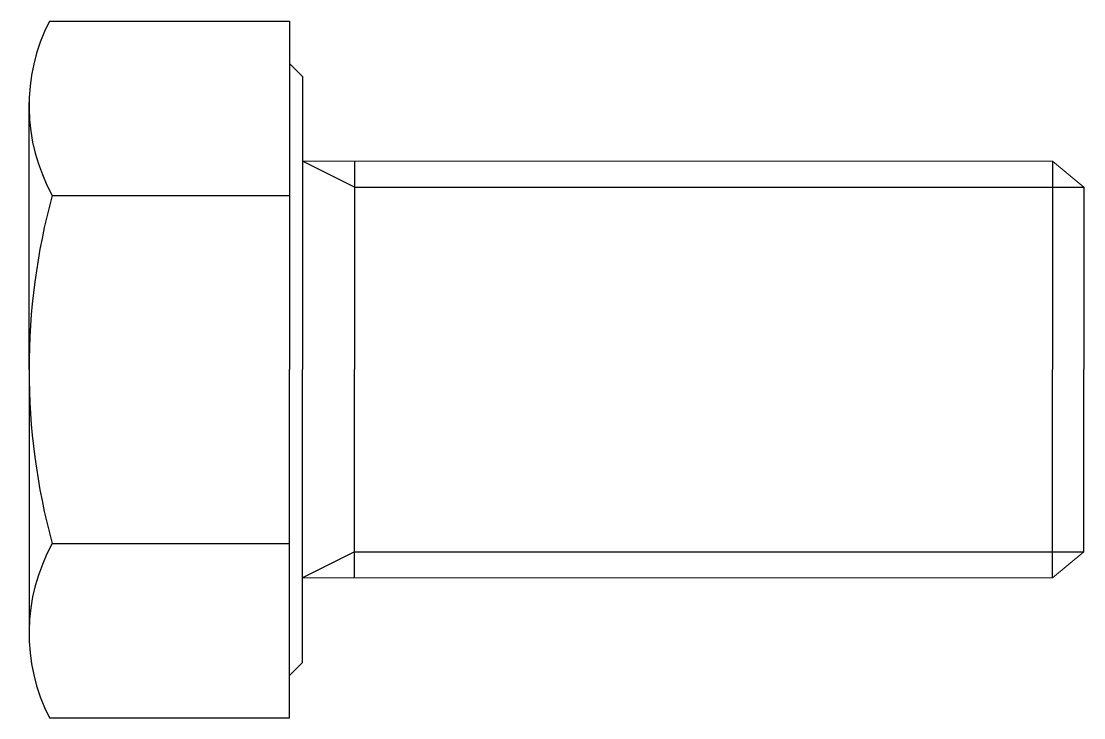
# Model space of a CAD drawing. Header units: millimetres. Extents: x 30.5 to 71.3, y 5.4 to 32.1.
import ezdxf

# ---------------------------------------------------------------- set-up
doc = ezdxf.new("R2010")
doc.units = ezdxf.units.MM
for name, color, linetype, lineweight in [('M30_Body_Inner', 7, 'Continuous', 13), ('M30_Body_Outer', 7, 'Continuous', 30), ('M30_Dim', 7, 'Continuous', 13)]:
    doc.layers.add(name, color=color, linetype=linetype, lineweight=lineweight)

# ---------------------------------------------------------------- blocks, each defined once
blk = doc.blocks.new('全ねじM16x30_0')
at = {"layer": 'M30_Body_Inner'}
for p, q in [((0, 8), (28.8, 8)), ((28.8, 8), (30, 7)), ((28.8, -8), (30, -7)), ((0, -8), (28.8, -8))]:
    blk.add_line(p, q, dxfattribs=at)
at = {"layer": 'M30_Body_Outer'}
for p, q in [((-9.718, 13.375), (-0.5, 13.375)), ((-0.5, 13.375), (-0.5, 0)), ((0, 11.25), (-0.5, 11.75)), ((0, 11.25), (0, 0)), ((-10.5, 0), (-10.5, 10.248)), ((2, 7), (0, 8)), ((2, 8), (2, 0)), ((28.8, 8), (28.8, 0)), ((2, 7), (30, 7)), ((30, 7), (30, 0)), ((-9.61, 6.687), (-0.5, 6.687)), ((-10.5, 0), (-10.5, -10.248)), ((-0.5, -13.375), (-0.5, 0)), ((0, -11.25), (0, 0)), ((2, -8), (2, 0)), ((28.8, -8), (28.8, 0)), ((30, -7), (30, 0)), ((-9.61, -6.688), (-0.5, -6.688)), ((2, -7), (0, -8)), ((2, -7), (30, -7)), ((0, -11.25), (-0.5, -11.75)), ((-9.718, -13.375), (-0.5, -13.375))]:
    blk.add_line(p, q, dxfattribs=at)
for centre, radius, start, end in [((-3.394, 10.132), 7.107, 152.8536, 208.9926), ((15.078, 0), 25.578, 164.8438, 195.1562), ((-3.394, -10.132), 7.107, 151.0074, 207.1464)]:
    blk.add_arc(centre, radius, start, end, dxfattribs=at)

msp = doc.modelspace()

# ---------------------------------------------------------------- block references
at = {"layer": 'M30_Dim'}
msp.add_blockref('全ねじM16x30_0', (41.268, 18.75), dxfattribs=at)

doc.saveas('drawing.dxf')
